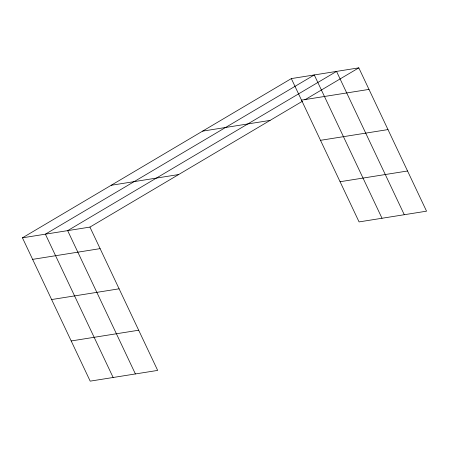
<?xml version="1.0" encoding="UTF-8"?>
<svg xmlns="http://www.w3.org/2000/svg" width="449" height="449" viewBox="0 0 449 449"><rect width="100%" height="100%" fill="white"/><g stroke="black" fill="none" stroke-linecap="round" stroke-linejoin="round"><path stroke-width="0.67" d="M22.45 237.824L89.929 227.093L157.672 370.408L90.193 381.139L22.45 237.824L291.328 78.592L358.807 67.861L426.55 211.176L359.071 221.907L291.328 78.592M89.929 227.093L302.452 101.233M304.849 99.813L358.807 67.861M301.509 100.133L368.988 89.402M202.6 131.136L270.074 120.405M320.507 140.318L387.981 129.587M111.178 185.28L178.657 174.549M340.078 181.722L407.552 170.99M32.631 259.365L100.11 248.634M51.629 299.55L119.103 288.819M71.2 340.954L138.674 330.223M404.285 214.717L336.537 71.402L67.659 230.634L135.402 373.95M382.015 218.259L314.272 74.944L45.394 234.176L113.137 377.491"/></g></svg>
